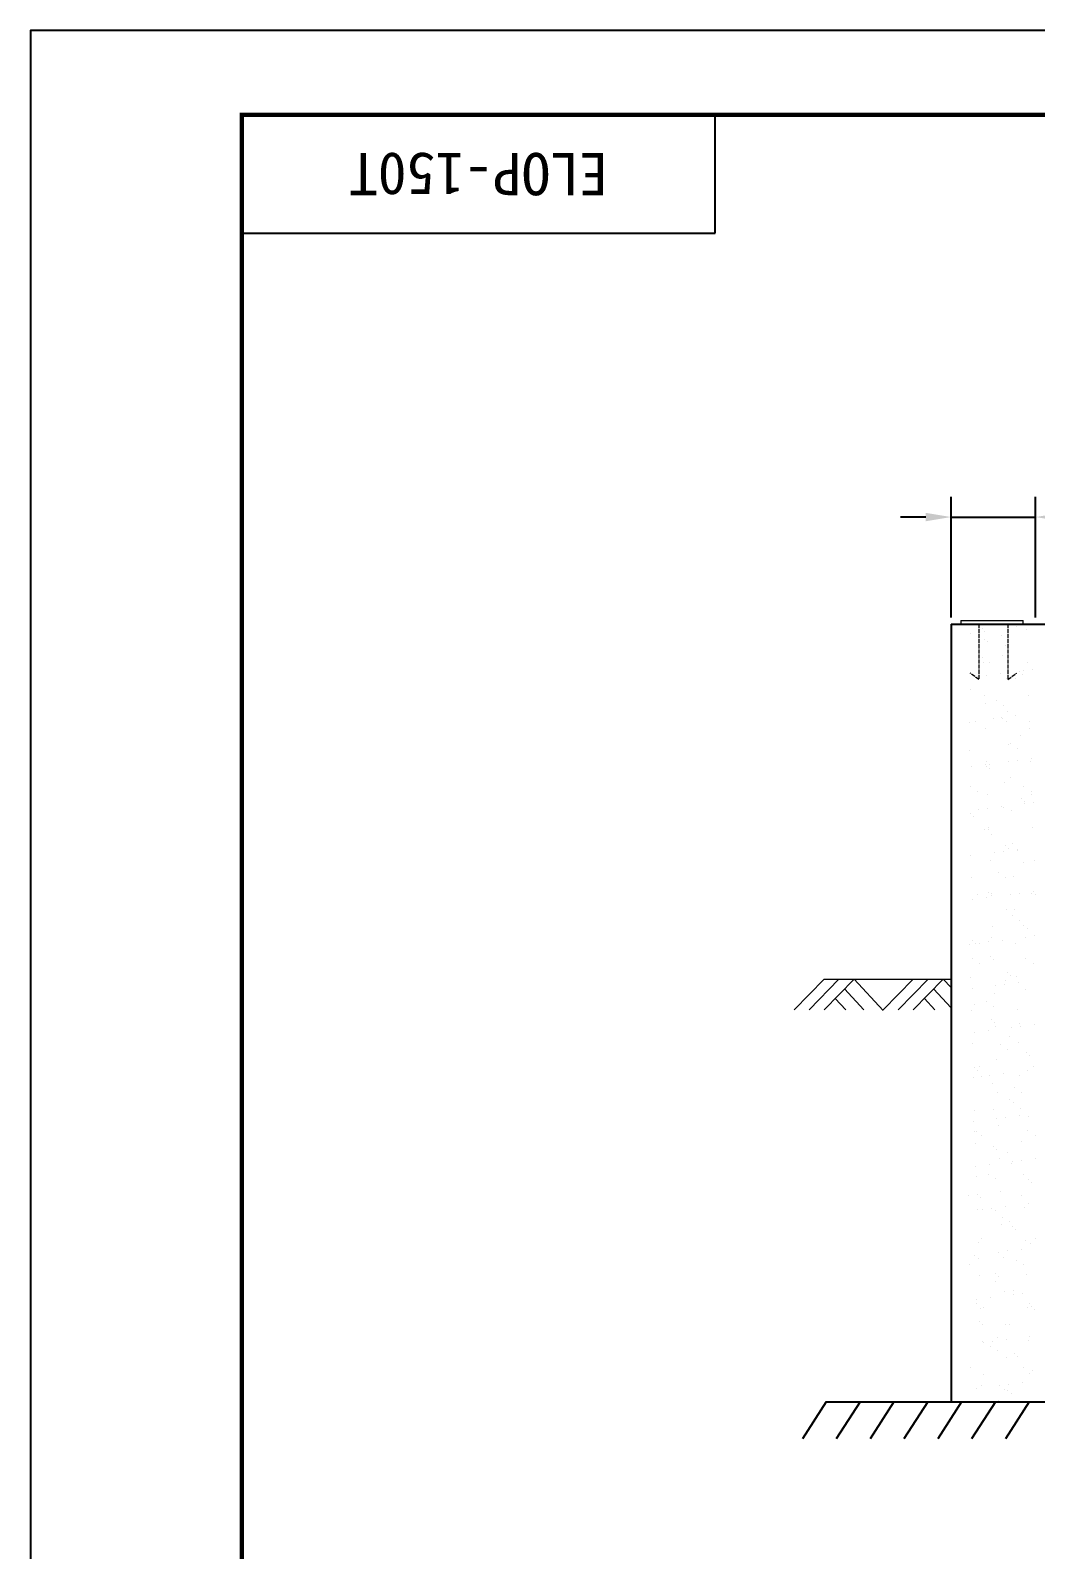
# Model space of a CAD drawing. Header units: millimetres. Extents: x 30580 to 65675, y -20119 to -7519.
# Drawn here: x 50825 to 53798, y -14111 to -9619 of the extents above; entities that cross this region are included whole.
import ezdxf
from ezdxf.enums import TextEntityAlignment as Align

# ---------------------------------------------------------------- set-up
doc = ezdxf.new("R2010")
doc.units = ezdxf.units.MM
doc.linetypes.add('ACAD_ISO02W100', pattern=[15, 12, -3])
doc.layers.get('Defpoints').update_dxf_attribs({"lineweight": 18})
doc.layers.add('00', color=7, linetype='Continuous')
doc.layers.add('border', color=7, linetype='Continuous')
doc.layers.add('细实线', color=3, linetype='Continuous', lineweight=13)
doc.layers.add('虚线', color=2, linetype='ACAD_ISO02W100', lineweight=15)
doc.dimstyles.new('ISO-25', dxfattribs={"dimtxt": 2.5, "dimasz": 2.5, "dimexe": 1.25, "dimexo": 0.625, "dimtad": 1, "dimtxsty": 'Standard', "dimcen": 2.5, "dimadec": 0, "dimazin": 0, "dimtfac": 1, "dimtmove": 0, "dimatfit": 3, "dimfxl": 1, "dimarcsym": 0})

# ---------------------------------------------------------------- blocks, each defined once
blk = doc.blocks.new('*D183')
at = {"color": 0, "lineweight": -2, "ltscale": 150, "transparency": 16777216}
for p, q in [((53547.7, -11355.3), (53547.7, -10997.8)), ((53797.7, -11355.3), (53797.7, -10997.8)), ((53472.7, -11057.8), (53397.7, -11057.8)), ((53547.7, -11057.8), (53797.7, -11057.8)), ((53872.7, -11057.8), (54270.2, -11057.8))]:
    blk.add_line(p, q, dxfattribs=at)
at = {"color": 0, "ltscale": 150, "transparency": 16777216}
for points in [[(53472.7, -11045.3), (53472.7, -11070.3), (53547.7, -11057.8)], [(53872.7, -11045.3), (53872.7, -11070.3), (53797.7, -11057.8)]]:
    blk.add_solid(points, dxfattribs=at)
at = {"layer": 'Defpoints', "color": 0, "ltscale": 150, "transparency": 16777216}
for p in [(53797.7, -11057.8), (53547.7, -11374.1), (53797.7, -11374.1)]:
    blk.add_point(p, dxfattribs=at)
at = {"color": 0, "ltscale": 150, "transparency": 16777216, "insert": (54108.9, -10975.3), "char_height": 105, "attachment_point": 5}
blk.add_mtext('250', dxfattribs=at)
blk = doc.blocks.new('*U603')
at = {"layer": '00', "color": 7, "linetype": 'Continuous', "ltscale": 150}
for p, q in [((2025, 10250), (625, 10250)), ((625, 10250), (625, 9900)), ((2025, 9900), (2025, 10250)), ((625, 9900), (2025, 9900))]:
    blk.add_line(p, q, dxfattribs=at)
at = {"layer": 'border', "color": 1, "linetype": 'Continuous', "ltscale": 150}
blk.add_lwpolyline([(0, 0), (14850, 0), (14850, 10500), (0, 10500)], close=True, dxfattribs=at)
at = {"layer": 'border', "color": 7, "linetype": 'Continuous', "ltscale": 150, "const_width": 12.5}
blk.add_lwpolyline([(625, 250), (14600, 250), (14600, 10250), (625, 10250)], close=True, dxfattribs=at)

msp = doc.modelspace()

# ---------------------------------------------------------------- linework, layer by layer
at = {"ltscale": 150}
for p, q in [((53547.676, -11374.083), (56297.676, -11374.083)), ((53547.676, -11374.083), (53547.676, -13674.083)), ((53604.457, -11400.683), (53604.457, -11400.683)), ((53640.55, -11388.794), (53640.55, -11388.794)), ((53645.756, -11395.246), (53645.756, -11395.246)), ((53697.447, -11408.765), (53697.447, -11408.765)), ((53714.757, -11386.162), (53714.757, -11386.162)), ((53741.199, -11382.681), (53741.199, -11382.681)), ((53770.501, -11389.417), (53770.501, -11389.417)), ((53782.498, -11377.243), (53782.498, -11377.243)), ((53645.264, -11418.67), (53645.264, -11418.67)), ((53654.628, -11427.25), (53654.628, -11427.25)), ((53709.241, -11436.423), (53709.241, -11436.423)), ((53639.933, -11473.195), (53639.933, -11473.195)), ((53643.75, -11486.676), (53643.75, -11486.676)), ((53661.355, -11486.843), (53661.355, -11486.843)), ((53698.823, -11467.747), (53698.823, -11467.747)), ((53773.701, -11487.3), (53773.701, -11487.3)), ((53624.852, -11529.527), (53624.852, -11529.527)), ((53651.294, -11526.046), (53651.294, -11526.046)), ((53692.594, -11520.608), (53692.594, -11520.608)), ((53712.442, -11534.306), (53712.442, -11534.306)), ((53738.475, -11535.973), (53738.475, -11535.973)), ((53749.386, -11514.079), (53749.386, -11514.079)), ((53758.749, -11522.659), (53758.749, -11522.659)), ((53761.594, -11511.524), (53761.594, -11511.524)), ((53788.036, -11508.043), (53788.036, -11508.043)), ((53606.038, -11567.245), (53606.038, -11567.245)), ((53646.95, -11584.559), (53646.95, -11584.559)), ((53776.901, -11585.182), (53776.901, -11585.182)), ((53650.233, -11607.743), (53650.233, -11607.743)), ((53680.96, -11600.404), (53680.96, -11600.404)), ((53702.382, -11614.051), (53702.382, -11614.051)), ((53715.642, -11632.189), (53715.642, -11632.189)), ((53602.689, -11663.973), (53602.689, -11663.973)), ((53621.304, -11663.469), (53621.304, -11663.469)), ((53671.69, -11654.889), (53671.69, -11654.889)), ((53698.132, -11651.408), (53698.132, -11651.408)), ((53700.796, -11654.075), (53700.796, -11654.075)), ((53710.159, -11662.655), (53710.159, -11662.655)), ((53739.431, -11645.971), (53739.431, -11645.971)), ((53779.502, -11663.182), (53779.502, -11663.182)), ((53650.15, -11682.442), (53650.15, -11682.442)), ((53754.354, -11703.152), (53754.354, -11703.152)), ((53780.101, -11683.065), (53780.101, -11683.065)), ((53601.643, -11747.738), (53601.643, -11747.738)), ((53718.842, -11730.071), (53718.842, -11730.071)), ((53721.988, -11727.612), (53721.988, -11727.612)), ((53743.41, -11741.259), (53743.41, -11741.259)), ((53608.227, -11794.773), (53608.227, -11794.773)), ((53649.527, -11789.336), (53649.527, -11789.336)), ((53652.206, -11794.07), (53652.206, -11794.07)), ((53653.35, -11780.324), (53653.35, -11780.324)), ((53661.569, -11802.65), (53661.569, -11802.65)), ((53662.331, -11790.677), (53662.331, -11790.677)), ((53718.527, -11780.252), (53718.527, -11780.252)), ((53744.969, -11776.771), (53744.969, -11776.771)), ((53783.301, -11780.948), (53783.301, -11780.948)), ((53786.269, -11771.334), (53786.269, -11771.334)), ((53604.817, -11855.108), (53604.817, -11855.108)), ((53705.764, -11843.148), (53705.764, -11843.148)), ((53722.042, -11827.954), (53722.042, -11827.954)), ((53763.015, -11854.82), (53763.015, -11854.82)), ((53626.239, -11868.755), (53626.239, -11868.755)), ((53656.55, -11878.207), (53656.55, -11878.207)), ((53756.327, -11889.48), (53756.327, -11889.48)), ((53765.69, -11898.06), (53765.69, -11898.06)), ((53784.437, -11868.468), (53784.437, -11868.468)), ((53786.501, -11878.83), (53786.501, -11878.83)), ((53791.806, -11902.133), (53791.806, -11902.133)), ((53603.616, -11934.065), (53603.616, -11934.065)), ((53612.979, -11942.645), (53612.979, -11942.645)), ((53628.622, -11923.617), (53628.622, -11923.617)), ((53655.064, -11920.136), (53655.064, -11920.136)), ((53696.364, -11914.699), (53696.364, -11914.699)), ((53703.359, -11917.886), (53703.359, -11917.886)), ((53725.242, -11925.836), (53725.242, -11925.836)), ((53765.365, -11905.615), (53765.365, -11905.615)), ((53645.844, -11982.316), (53645.844, -11982.316)), ((53657.174, -11983.143), (53657.174, -11983.143)), ((53659.75, -11976.09), (53659.75, -11976.09)), ((53789.701, -11976.713), (53789.701, -11976.713)), ((53667.266, -11995.963), (53667.266, -11995.963)), ((53707.737, -12029.475), (53707.737, -12029.475)), ((53717.1, -12038.055), (53717.1, -12038.055)), ((53728.442, -12023.719), (53728.442, -12023.719)), ((53606.459, -12058.064), (53606.459, -12058.064)), ((53662.951, -12073.972), (53662.951, -12073.972)), ((53675.46, -12048.98), (53675.46, -12048.98)), ((53701.902, -12045.498), (53701.902, -12045.498)), ((53743.201, -12040.061), (53743.201, -12040.061)), ((53744.386, -12045.094), (53744.386, -12045.094)), ((53761.296, -12078.553), (53761.296, -12078.553)), ((53792.901, -12074.596), (53792.901, -12074.596)), ((53608.584, -12123.138), (53608.584, -12123.138)), ((53686.872, -12109.524), (53686.872, -12109.524)), ((53708.294, -12123.172), (53708.294, -12123.172)), ((53731.642, -12121.602), (53731.642, -12121.602)), ((53627.215, -12172.59), (53627.215, -12172.59)), ((53659.147, -12169.47), (53659.147, -12169.47)), ((53666.151, -12171.855), (53666.151, -12171.855)), ((53722.297, -12174.342), (53722.297, -12174.342)), ((53748.739, -12170.861), (53748.739, -12170.861)), ((53785.413, -12172.302), (53785.413, -12172.302)), ((53790.039, -12165.424), (53790.039, -12165.424)), ((53796.102, -12172.478), (53796.102, -12172.478)), ((53611.997, -12188.863), (53611.997, -12188.863)), ((53653.297, -12183.426), (53653.297, -12183.426)), ((53668.51, -12178.05), (53668.51, -12178.05)), ((53712.706, -12218.548), (53712.706, -12218.548)), ((53727.899, -12236.733), (53727.899, -12236.733)), ((53734.842, -12219.484), (53734.842, -12219.484)), ((53749.321, -12250.38), (53749.321, -12250.38)), ((53668.242, -12299.798), (53668.242, -12299.798)), ((53669.351, -12269.738), (53669.351, -12269.738)), ((53700.134, -12308.789), (53700.134, -12308.789)), ((53763.268, -12264.88), (53763.268, -12264.88)), ((53769.135, -12299.705), (53769.135, -12299.705)), ((53772.631, -12273.46), (53772.631, -12273.46)), ((53795.577, -12296.224), (53795.577, -12296.224)), ((53600.837, -12322.31), (53600.837, -12322.31)), ((53610.557, -12309.466), (53610.557, -12309.466)), ((53619.92, -12318.046), (53619.92, -12318.046)), ((53632.393, -12317.707), (53632.393, -12317.707)), ((53658.834, -12314.226), (53658.834, -12314.226)), ((53738.042, -12317.367), (53738.042, -12317.367)), ((53610.728, -12364.229), (53610.728, -12364.229)), ((53632.15, -12377.876), (53632.15, -12377.876)), ((53664.115, -12358.543), (53664.115, -12358.543)), ((53672.551, -12367.62), (53672.551, -12367.62)), ((53768.926, -12363.941), (53768.926, -12363.941)), ((53790.349, -12377.589), (53790.349, -12377.589)), ((53604.037, -12420.193), (53604.037, -12420.193)), ((53679.23, -12443.07), (53679.23, -12443.07)), ((53705.672, -12439.589), (53705.672, -12439.589)), ((53709.27, -12427.007), (53709.27, -12427.007)), ((53714.678, -12404.875), (53714.678, -12404.875)), ((53724.041, -12413.455), (53724.041, -12413.455)), ((53741.242, -12415.25), (53741.242, -12415.25)), ((53746.971, -12434.151), (53746.971, -12434.151)), ((53610.229, -12452.154), (53610.229, -12452.154)), ((53675.751, -12465.503), (53675.751, -12465.503)), ((53768.237, -12453.953), (53768.237, -12453.953)), ((53607.237, -12518.076), (53607.237, -12518.076)), ((53615.525, -12498.539), (53615.525, -12498.539)), ((53651.755, -12491.437), (53651.755, -12491.437)), ((53673.178, -12505.084), (53673.178, -12505.084)), ((53744.442, -12513.132), (53744.442, -12513.132)), ((53657.067, -12577.516), (53657.067, -12577.516)), ((53666.088, -12544.871), (53666.088, -12544.871)), ((53675.451, -12553.451), (53675.451, -12553.451)), ((53678.951, -12563.386), (53678.951, -12563.386)), ((53726.067, -12568.432), (53726.067, -12568.432)), ((53750.297, -12554.215), (53750.297, -12554.215)), ((53752.509, -12564.951), (53752.509, -12564.951)), ((53793.809, -12559.514), (53793.809, -12559.514)), ((53610.437, -12615.958), (53610.437, -12615.958)), ((53615.767, -12582.954), (53615.767, -12582.954)), ((53692.783, -12618.645), (53692.783, -12618.645)), ((53719.647, -12593.948), (53719.647, -12593.948)), ((53747.642, -12611.015), (53747.642, -12611.015)), ((53682.151, -12661.268), (53682.151, -12661.268)), ((53714.205, -12632.293), (53714.205, -12632.293)), ((53770.209, -12640.28), (53770.209, -12640.28)), ((53779.573, -12648.86), (53779.573, -12648.86)), ((53617.498, -12684.866), (53617.498, -12684.866)), ((53626.861, -12693.446), (53626.861, -12693.446)), ((53633.126, -12681.711), (53633.126, -12681.711)), ((53636.163, -12711.797), (53636.163, -12711.797)), ((53662.605, -12708.316), (53662.605, -12708.316)), ((53703.904, -12702.879), (53703.904, -12702.879)), ((53750.842, -12708.898), (53750.842, -12708.898)), ((53772.905, -12693.795), (53772.905, -12693.795)), ((53791.325, -12681.423), (53791.325, -12681.423)), ((53613.637, -12713.841), (53613.637, -12713.841)), ((53671.057, -12733.944), (53671.057, -12733.944)), ((53733.81, -12745.854), (53733.81, -12745.854)), ((53685.351, -12759.151), (53685.351, -12759.151)), ((53721.619, -12780.276), (53721.619, -12780.276)), ((53730.983, -12788.856), (53730.983, -12788.856)), ((53755.233, -12759.501), (53755.233, -12759.501)), ((53614, -12846.244), (53614, -12846.244)), ((53616.837, -12811.724), (53616.837, -12811.724)), ((53674.154, -12808.919), (53674.154, -12808.919)), ((53683, -12837.16), (53683, -12837.16)), ((53709.442, -12833.679), (53709.442, -12833.679)), ((53750.742, -12828.242), (53750.742, -12828.242)), ((53754.042, -12806.78), (53754.042, -12806.78)), ((53775.178, -12829.353), (53775.178, -12829.353)), ((53616.639, -12873.349), (53616.639, -12873.349)), ((53622.467, -12873.939), (53622.467, -12873.939)), ((53638.061, -12886.997), (53638.061, -12886.997)), ((53688.551, -12857.034), (53688.551, -12857.034)), ((53774.838, -12873.062), (53774.838, -12873.062)), ((53796.26, -12886.709), (53796.26, -12886.709)), ((53620.037, -12909.606), (53620.037, -12909.606)), ((53673.029, -12920.271), (53673.029, -12920.271)), ((53682.393, -12928.851), (53682.393, -12928.851)), ((53715.181, -12936.127), (53715.181, -12936.127)), ((53757.242, -12904.663), (53757.242, -12904.663)), ((53619.537, -12977.044), (53619.537, -12977.044)), ((53660.837, -12971.607), (53660.837, -12971.607)), ((53691.751, -12954.916), (53691.751, -12954.916)), ((53726.588, -12969.349), (53726.588, -12969.349)), ((53729.838, -12962.522), (53729.838, -12962.522)), ((53756.279, -12959.041), (53756.279, -12959.041)), ((53797.579, -12953.604), (53797.579, -12953.604)), ((53623.237, -13007.489), (53623.237, -13007.489)), ((53657.667, -13000.558), (53657.667, -13000.558)), ((53679.089, -13014.205), (53679.089, -13014.205)), ((53760.442, -13002.546), (53760.442, -13002.546)), ((53777.15, -13015.681), (53777.15, -13015.681)), ((53786.514, -13024.261), (53786.514, -13024.261)), ((53598.01, -13063.623), (53598.01, -13063.623)), ((53624.439, -13060.267), (53624.439, -13060.267)), ((53633.802, -13068.847), (53633.802, -13068.847)), ((53694.951, -13052.799), (53694.951, -13052.799)), ((53756.209, -13063.336), (53756.209, -13063.336)), ((53626.437, -13105.371), (53626.437, -13105.371)), ((53639.933, -13105.888), (53639.933, -13105.888)), ((53666.375, -13102.406), (53666.375, -13102.406)), ((53677.998, -13109.344), (53677.998, -13109.344)), ((53707.674, -13096.969), (53707.674, -13096.969)), ((53763.643, -13100.428), (53763.643, -13100.428)), ((53776.675, -13087.885), (53776.675, -13087.885)), ((53698.151, -13150.682), (53698.151, -13150.682)), ((53698.694, -13127.766), (53698.694, -13127.766)), ((53720.116, -13141.413), (53720.116, -13141.413)), ((53728.56, -13155.676), (53728.56, -13155.676)), ((53629.637, -13203.254), (53629.637, -13203.254)), ((53639.038, -13190.832), (53639.038, -13190.832)), ((53737.924, -13164.256), (53737.924, -13164.256)), ((53766.843, -13198.311), (53766.843, -13198.311)), ((53782.119, -13204.754), (53782.119, -13204.754)), ((53797.236, -13190.544), (53797.236, -13190.544)), ((53617.77, -13240.334), (53617.77, -13240.334)), ((53629.408, -13249.34), (53629.408, -13249.34)), ((53686.77, -13231.25), (53686.77, -13231.25)), ((53701.351, -13248.564), (53701.351, -13248.564)), ((53713.212, -13227.769), (53713.212, -13227.769)), ((53754.512, -13222.332), (53754.512, -13222.332)), ((53602.945, -13268.909), (53602.945, -13268.909)), ((53679.97, -13295.672), (53679.97, -13295.672)), ((53739.722, -13254.974), (53739.722, -13254.974)), ((53761.144, -13268.622), (53761.144, -13268.622)), ((53770.043, -13296.194), (53770.043, -13296.194)), ((53632.837, -13301.137), (53632.837, -13301.137)), ((53680.065, -13318.04), (53680.065, -13318.04)), ((53689.334, -13304.252), (53689.334, -13304.252)), ((53622.551, -13382.47), (53622.551, -13382.47)), ((53623.307, -13371.134), (53623.307, -13371.134)), ((53664.607, -13365.697), (53664.607, -13365.697)), ((53704.551, -13346.447), (53704.551, -13346.447)), ((53733.529, -13344.749), (53733.529, -13344.749)), ((53733.608, -13356.613), (53733.608, -13356.613)), ((53760.05, -13353.132), (53760.05, -13353.132)), ((53780.749, -13382.183), (53780.749, -13382.183)), ((53636.037, -13399.019), (53636.037, -13399.019)), ((53643.973, -13396.118), (53643.973, -13396.118)), ((53773.243, -13394.076), (53773.243, -13394.076)), ((53784.092, -13391.081), (53784.092, -13391.081)), ((53793.455, -13399.661), (53793.455, -13399.661)), ((53631.38, -13435.667), (53631.38, -13435.667)), ((53640.744, -13444.247), (53640.744, -13444.247)), ((53707.751, -13444.329), (53707.751, -13444.329)), ((53721.093, -13445.248), (53721.093, -13445.248)), ((53639.237, -13496.902), (53639.237, -13496.902)), ((53643.703, -13499.978), (53643.703, -13499.978)), ((53663.578, -13509.679), (53663.578, -13509.679)), ((53670.145, -13496.497), (53670.145, -13496.497)), ((53684.939, -13484.745), (53684.939, -13484.745)), ((53711.445, -13491.059), (53711.445, -13491.059)), ((53776.443, -13491.959), (53776.443, -13491.959)), ((53780.445, -13481.975), (53780.445, -13481.975)), ((53685, -13523.326), (53685, -13523.326)), ((53710.951, -13542.212), (53710.951, -13542.212)), ((53735.501, -13531.077), (53735.501, -13531.077)), ((53744.865, -13539.657), (53744.865, -13539.657)), ((53603.922, -13572.744), (53603.922, -13572.744)), ((53642.437, -13594.785), (53642.437, -13594.785)), ((53762.12, -13572.457), (53762.12, -13572.457)), ((53779.643, -13589.841), (53779.643, -13589.841)), ((53789.06, -13580.154), (53789.06, -13580.154)), ((53621.54, -13634.424), (53621.54, -13634.424)), ((53636.349, -13624.74), (53636.349, -13624.74)), ((53690.54, -13625.34), (53690.54, -13625.34)), ((53704.606, -13636.887), (53704.606, -13636.887)), ((53714.152, -13640.095), (53714.152, -13640.095)), ((53716.982, -13621.859), (53716.982, -13621.859)), ((53726.028, -13650.534), (53726.028, -13650.534)), ((53758.282, -13616.422), (53758.282, -13616.422)), ((53686.911, -13671.072), (53686.911, -13671.072))]:
    msp.add_line(p, q, dxfattribs=at)
at = {"color": 3, "ltscale": 150}
for p, q in [((53178.61, -13674.083), (53108.123, -13783.074)), ((53178.61, -13674.083), (56594.015, -13674.083)), ((53278.61, -13674.083), (53208.123, -13783.074)), ((53378.61, -13674.083), (53308.123, -13783.074)), ((53478.61, -13674.083), (53408.123, -13783.074)), ((53578.61, -13674.083), (53508.123, -13783.074)), ((53678.61, -13674.083), (53608.123, -13783.074)), ((53778.61, -13674.083), (53708.123, -13783.074))]:
    msp.add_line(p, q, dxfattribs=at)
at = {"layer": '细实线'}
for p, q in [((53576.876, -11364.083), (53760.542, -11364.083)), ((53576.876, -11364.083), (53576.876, -11374.083)), ((53760.542, -11374.083), (53760.542, -11364.083)), ((53576.876, -11374.083), (53760.542, -11374.083)), ((53172.096, -12424.083), (53083.671, -12514.992)), ((53216.215, -12424.083), (53127.791, -12514.992)), ((53172.096, -12424.083), (53547.676, -12424.083)), ((53260.801, -12424.083), (53172.376, -12514.992)), ((53260.801, -12424.083), (53346.565, -12517.062)), ((53435.675, -12424.083), (53347.25, -12514.992)), ((53479.794, -12424.083), (53391.37, -12514.992)), ((53524.38, -12424.083), (53435.955, -12514.992)), ((53524.38, -12424.083), (53547.676, -12449.339)), ((53205.161, -12481.286), (53236.252, -12514.992)), ((53232.549, -12453.129), (53289.611, -12514.992)), ((53468.74, -12481.286), (53499.831, -12514.992)), ((53496.128, -12453.129), (53547.676, -12509.014))]:
    msp.add_line(p, q, dxfattribs=at)
at = {"layer": '虚线'}
for p, q in [((53630.05, -11374.083), (53630.05, -11538.157)), ((53715.302, -11374.083), (53715.302, -11538.157)), ((53630.05, -11538.157), (53603.684, -11518.987)), ((53715.302, -11538.157), (53741.668, -11518.987))]:
    msp.add_line(p, q, dxfattribs=at)

# ---------------------------------------------------------------- block references
at = {"layer": 'border', "linetype": 'Continuous', "ltscale": 150}
msp.add_blockref('*U603', (50825.076, -20118.698), dxfattribs=at)

# ---------------------------------------------------------------- texts
at = {"layer": 'border', "color": 0, "ltscale": 125}
msp.add_text('ELOP-150T', height=125, rotation=180, dxfattribs=at).set_placement((52150.076, -10043.698), align=Align.MIDDLE)

# ---------------------------------------------------------------- dimensions: what is measured, and where the dimension line sits
at = {"color": 3, "ltscale": 150}
dim = msp.add_linear_dim(base=(53797.676, -11057.819), p1=(53547.676, -11374.083), p2=(53797.676, -11374.083), dimstyle='ISO-25', override={"dimscale": 30, "dimtxt": 3.5, "dimexe": 2, "dimgap": 1, "dimatfit": 0}, dxfattribs=at)
dim.commit()
dim.dimension.update_dxf_attribs({"geometry": '*D183', "text_midpoint": (54108.926, -11057.819), "dimtype": 160})

doc.saveas('drawing.dxf')
